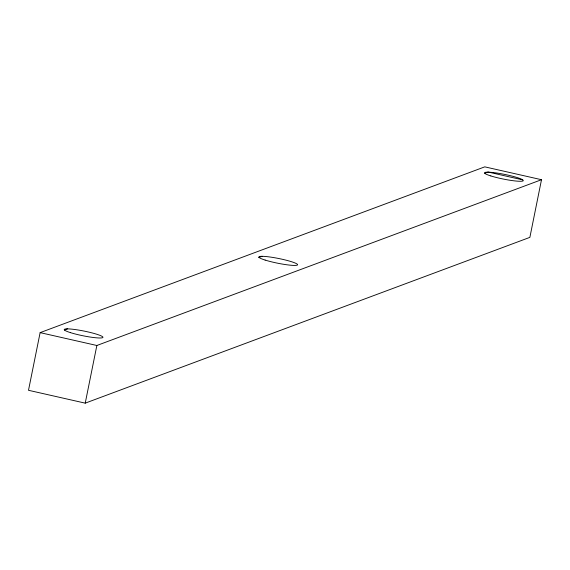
<?xml version="1.0" encoding="UTF-8"?>
<svg xmlns="http://www.w3.org/2000/svg" width="570" height="570" viewBox="0 0 570 570"><rect width="100%" height="100%" fill="white"/><g stroke="black" fill="none" stroke-linecap="round" stroke-linejoin="round"><path stroke-width="0.85" d="M40.128 332.631L28.5 390.293L85.229 403.147L529.872 237.369L541.5 179.707L484.771 166.853L40.128 332.631L96.857 345.491L541.5 179.707M85.229 403.147L96.857 345.491M64.374 329.994L67.709 328.755M258.709 257.54L262.05 256.3M484.742 173.266L488.077 172.026L522.654 179.856M490.82 175.93A19.75 2.408 11.4 0 0 522.818 181.011A19.75 2.408 11.4 0 0 498.087 173.223A19.75 2.408 11.4 0 0 490.82 175.93M265.143 260.077A19.75 2.408 11.4 0 0 297.141 265.15A19.75 2.408 11.4 0 0 272.41 257.369A19.75 2.408 11.4 0 0 265.143 260.077M70.502 332.645A19.75 2.408 11.4 0 0 102.5 337.718A19.75 2.408 11.4 0 0 77.769 329.937A19.75 2.408 11.4 0 0 70.502 332.645"/></g></svg>
